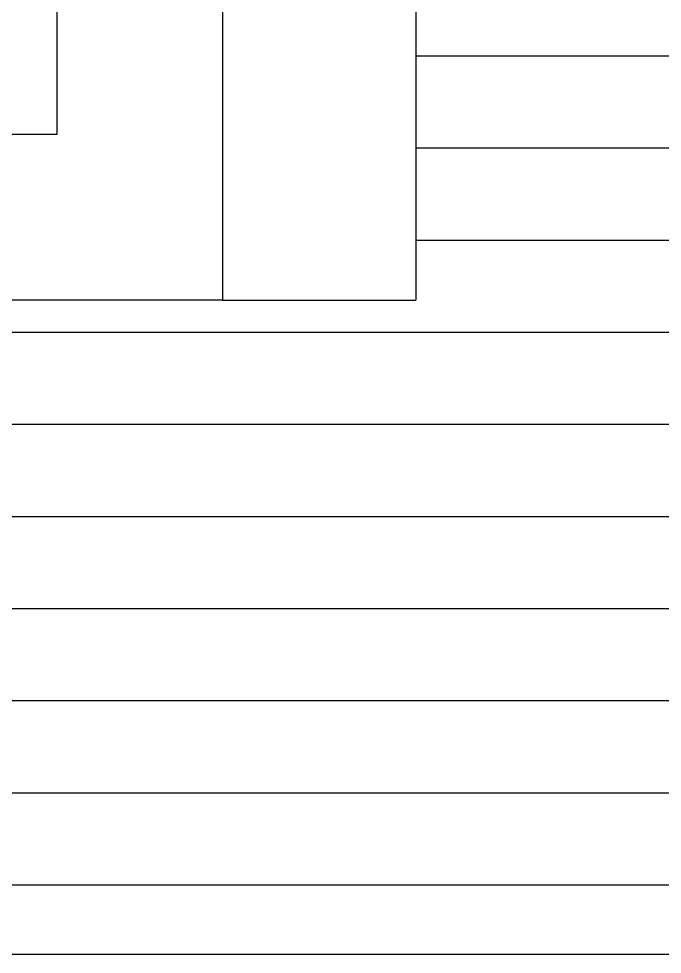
# Model space of a CAD drawing. Header units: inches. Extents: x 58 to 28157, y 27 to 25596.
# Drawn here: x 9607 to 10306, y 18904 to 19920 of the extents above; entities that cross this region are included whole.
import ezdxf

# ---------------------------------------------------------------- set-up
doc = ezdxf.new("R2010")
doc.units = ezdxf.units.IN
doc.header["$MEASUREMENT"] = 0
doc.linetypes.add('HIDDEN', pattern=[2, 1, -1])
for name, color, linetype in [('00-데크해치15', 15, 'Continuous'), ('4', 4, 'Continuous'), ('CONC', 2, 'Continuous'), ('ETC', 1, 'HIDDEN')]:
    doc.layers.add(name, color=color, linetype=linetype)

msp = doc.modelspace()

# ---------------------------------------------------------------- linework, layer by layer
at = {"layer": '00-데크해치15', "color": 8}
for p, q in [((15388.1, 19879.2), (10038.1, 19879.2)), ((15388.1, 19779.2), (10038.1, 19779.2)), ((15388.1, 19679.2), (10038.1, 19679.2)), ((15388.1, 19579.2), (7378.1, 19579.2)), ((15388.1, 19479.2), (7378.1, 19479.2)), ((15388.1, 19379.2), (7378.1, 19379.2)), ((15388.1, 19279.2), (7378.1, 19279.2)), ((15388.1, 19179.2), (7378.1, 19179.2)), ((15388.1, 19079.2), (7378.1, 19079.2)), ((15388.1, 18979.2), (7378.1, 18979.2))]:
    msp.add_line(p, q, dxfattribs=at)
at = {"layer": '4'}
for p, q in [((9648.1, 21069.2), (9648.1, 19794.2)), ((9648.1, 19794.2), (5798.1, 19794.2))]:
    msp.add_line(p, q, dxfattribs=at)
at = {"layer": 'CONC', "color": 3, "linetype": 'Continuous'}
msp.add_line((7378.1, 18904.2), (15388.1, 18904.2), dxfattribs=at)
at = {"layer": 'ETC', "linetype": 'Continuous'}
for p, q in [((9828.1, 20889.2), (9828.1, 19614.2)), ((10038.1, 20679.2), (10038.1, 19614.2)), ((9828.1, 19614.2), (5798.1, 19614.2)), ((9828.1, 19614.2), (10038.1, 19614.2))]:
    msp.add_line(p, q, dxfattribs=at)

doc.saveas('drawing.dxf')
